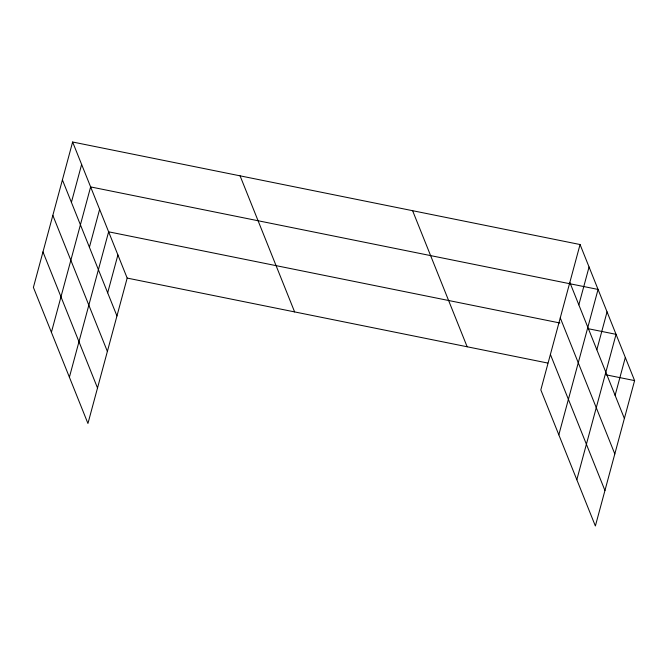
<?xml version="1.0" encoding="UTF-8"?>
<svg xmlns="http://www.w3.org/2000/svg" width="668" height="668" viewBox="0 0 668 668"><rect width="100%" height="100%" fill="white"/><g stroke="black" fill="none" stroke-linecap="round" stroke-linejoin="round"><path stroke-width="1" d="M72.628 142.008L33.4 287.399L87.942 423.47L127.171 278.08L72.628 142.008L580.058 244.53L634.6 380.601L595.372 525.992L540.83 389.92L580.058 244.53M71.409 202.337L81.63 164.462M51.403 332.305L90.631 186.915L598.06 289.436L558.824 434.826M89.412 247.235L99.624 209.368M69.397 377.203L108.625 231.813L559.901 322.986M107.682 292.818L117.902 254.951M578.839 304.85L589.059 266.983M596.841 349.756L607.053 311.881M576.826 479.724L616.055 334.334L588.491 328.765M615.111 395.339L625.332 357.464M127.171 278.08L547.81 363.066M606.01 374.823L634.6 380.601M569.837 282.405L624.38 418.469M560.268 317.885L614.81 453.948M550.399 354.441L604.941 490.504M412.607 210.696L467.149 346.767M240.079 175.843L294.621 311.914M62.408 179.884L116.95 315.947M52.839 215.363L107.381 351.435M42.977 251.919L97.52 387.991"/></g></svg>
